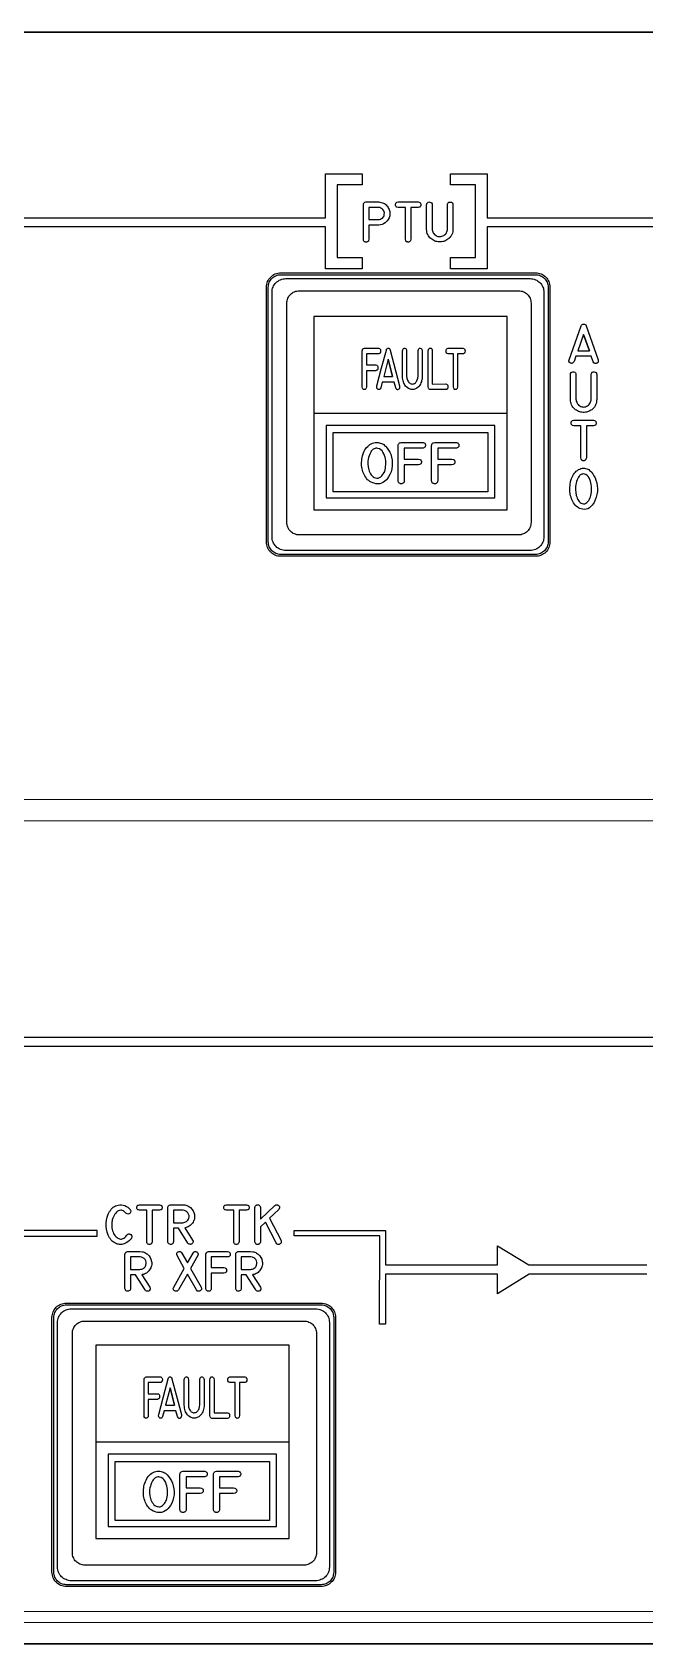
# Model space of a CAD drawing. Extents: x 361 to 684, y 82 to 686.
# Drawn here: x 539 to 589.7, y 438.9 to 572.2 of the extents above; entities that cross this region are included whole.
import ezdxf

# ---------------------------------------------------------------- set-up
doc = ezdxf.new("R2010")
doc.units = 0
for name, color, linetype in [('_BACKPANEL', 5, 'CONTINUOUS'), ('_ENGRAVING', 105, 'CONTINUOUS'), ('_LABELS', 30, 'CONTINUOUS'), ('_TOPLAYER', 1, 'CONTINUOUS')]:
    doc.layers.add(name, color=color, linetype=linetype)

msp = doc.modelspace()

# ---------------------------------------------------------------- linework, layer by layer
at = {"layer": '_BACKPANEL'}
for points in [[(683.84, 572.23), (683.84, 567.46), (683.84, 557.94), (683.84, 548.41), (683.84, 448.4), (683.84, 438.88), (361.5, 438.88), (361.5, 448.4), (361.5, 548.41), (361.5, 557.94), (361.5, 567.46), (361.5, 572.23)], [(559.54, 552.16), (580.64, 552.16), (580.74, 552.16), (580.84, 552.14), (580.94, 552.12), (581.04, 552.08), (581.13, 552.04), (581.21, 551.99), (581.29, 551.93), (581.36, 551.86), (581.43, 551.79), (581.49, 551.71), (581.54, 551.63), (581.58, 551.54), (581.62, 551.44), (581.64, 551.34), (581.66, 551.24), (581.66, 551.14), (581.66, 530.04), (581.66, 529.94), (581.64, 529.83), (581.62, 529.74), (581.58, 529.64), (581.54, 529.55), (581.49, 529.47), (581.43, 529.39), (581.36, 529.31), (581.29, 529.25), (581.21, 529.19), (581.13, 529.14), (581.04, 529.09), (580.94, 529.06), (580.84, 529.03), (580.74, 529.02), (580.64, 529.01), (559.54, 529.01), (559.44, 529.02), (559.33, 529.03), (559.24, 529.06), (559.14, 529.09), (559.05, 529.14), (558.97, 529.19), (558.89, 529.25), (558.81, 529.31), (558.75, 529.39), (558.69, 529.47), (558.64, 529.55), (558.59, 529.64), (558.56, 529.74), (558.54, 529.83), (558.52, 529.94), (558.51, 530.04), (558.51, 551.14), (558.52, 551.24), (558.54, 551.34), (558.56, 551.44), (558.59, 551.54), (558.64, 551.63), (558.69, 551.71), (558.75, 551.79), (558.81, 551.86), (558.89, 551.93), (558.97, 551.99), (559.05, 552.04), (559.14, 552.08), (559.24, 552.12), (559.33, 552.14), (559.44, 552.16)], [(541.79, 466.91), (562.89, 466.91), (562.99, 466.91), (563.1, 466.89), (563.19, 466.87), (563.29, 466.83), (563.38, 466.79), (563.46, 466.74), (563.54, 466.68), (563.62, 466.61), (563.68, 466.54), (563.74, 466.46), (563.79, 466.38), (563.84, 466.29), (563.87, 466.19), (563.89, 466.09), (563.91, 465.99), (563.92, 465.89), (563.92, 444.79), (563.91, 444.69), (563.89, 444.58), (563.87, 444.49), (563.84, 444.39), (563.79, 444.3), (563.74, 444.22), (563.68, 444.14), (563.62, 444.06), (563.54, 444), (563.46, 443.94), (563.38, 443.89), (563.29, 443.84), (563.19, 443.81), (563.1, 443.78), (562.99, 443.77), (562.89, 443.76), (541.79, 443.76), (541.69, 443.77), (541.59, 443.78), (541.49, 443.81), (541.39, 443.84), (541.3, 443.89), (541.22, 443.94), (541.14, 444), (541.07, 444.06), (541, 444.14), (540.94, 444.22), (540.89, 444.3), (540.85, 444.39), (540.81, 444.49), (540.79, 444.58), (540.77, 444.69), (540.77, 444.79), (540.77, 465.89), (540.77, 465.99), (540.79, 466.09), (540.81, 466.19), (540.85, 466.29), (540.89, 466.38), (540.94, 466.46), (541, 466.54), (541.07, 466.61), (541.14, 466.68), (541.22, 466.74), (541.3, 466.79), (541.39, 466.83), (541.49, 466.87), (541.59, 466.89), (541.69, 466.91)]]:
    msp.add_lwpolyline(points, close=True, dxfattribs=at)
at = {"layer": '_ENGRAVING'}
for points in [[(527.25, 556.87), (563.24, 556.87), (563.24, 560.51), (563.39, 560.51), (563.69, 560.51), (566.27, 560.51), (566.27, 559.59), (564.21, 559.59), (564.21, 556.58), (564.21, 556.59), (564.21, 553.58), (566.27, 553.58), (566.27, 552.66), (563.69, 552.66), (563.39, 552.66), (563.24, 552.66), (563.24, 556.12), (527.79, 556.12)], [(595.72, 556.12), (576.62, 556.12), (576.62, 552.66), (576.47, 552.66), (576.17, 552.66), (573.6, 552.66), (573.6, 553.58), (575.65, 553.58), (575.65, 556.59), (575.65, 556.58), (575.65, 559.59), (573.6, 559.59), (573.6, 560.51), (576.17, 560.51), (576.47, 560.51), (576.62, 560.51), (576.62, 556.87), (595.72, 556.87)], [(369.06, 508.73), (676.62, 508.75)], [(676.62, 506.96), (369.06, 506.95)], [(533.59, 489.06), (617.44, 489.06)], [(617.44, 488.31), (533.59, 488.31)], [(589.83, 469.47), (580.1, 469.47), (577.49, 467.84), (577.49, 469.47), (568.2, 469.47), (568.21, 465.32), (567.72, 465.32), (567.73, 472.62), (567.72, 472.62), (560.65, 472.62), (560.65, 473.07), (560.66, 473.07), (568.2, 473.07), (568.2, 473.06), (568.2, 470.22), (577.49, 470.22), (577.49, 471.79), (580.06, 470.22), (589.83, 470.22)], [(367.11, 440.63), (677.57, 440.65), (677.66, 440.66), (677.74, 440.68), (677.82, 440.72), (677.89, 440.78), (677.94, 440.85), (677.98, 440.92), (678.01, 441.01), (678.02, 441.1), (678.01, 441.19), (677.98, 441.27), (677.94, 441.35), (677.89, 441.41), (677.82, 441.47), (677.74, 441.51), (677.66, 441.54), (677.57, 441.55), (367.11, 441.53)]]:
    msp.add_lwpolyline(points, dxfattribs=at)
for points in [[(567.62, 558.18), (567.65, 558.18), (567.75, 558.16), (567.85, 558.14), (567.95, 558.12), (568.03, 558.08), (568.12, 558.04), (568.19, 557.99), (568.26, 557.94), (568.32, 557.87), (568.38, 557.81), (568.43, 557.73), (568.47, 557.65), (568.51, 557.57), (568.54, 557.48), (568.56, 557.39), (568.57, 557.3), (568.58, 557.21), (568.57, 557.12), (568.56, 557.04), (568.54, 556.95), (568.51, 556.86), (568.44, 556.74), (568.36, 556.62), (568.27, 556.53), (568.17, 556.44), (568.05, 556.37), (567.93, 556.32), (567.79, 556.29), (567.65, 556.27), (567.62, 556.27), (566.84, 556.27), (566.84, 555.09), (566.81, 554.99), (566.79, 554.95), (566.76, 554.92), (566.73, 554.89), (566.7, 554.88), (566.65, 554.86), (566.61, 554.86), (566.56, 554.86), (566.52, 554.88), (566.48, 554.89), (566.45, 554.92), (566.42, 554.95), (566.4, 554.99), (566.38, 555.09), (566.38, 557.95), (566.4, 558.04), (566.44, 558.11), (566.51, 558.15), (566.59, 558.18), (566.61, 558.18)], [(567.62, 557.72), (566.84, 557.72), (566.84, 556.73), (567.62, 556.73), (567.71, 556.73), (567.8, 556.76), (567.87, 556.8), (567.95, 556.85), (568.01, 556.92), (568.06, 556.99), (568.09, 557.07), (568.11, 557.16), (568.12, 557.27), (568.1, 557.37), (568.06, 557.46), (567.99, 557.55), (567.92, 557.62), (567.83, 557.68), (567.73, 557.71)], [(569.86, 555.09), (569.86, 557.72), (569.26, 557.72), (569.16, 557.74), (569.12, 557.76), (569.09, 557.78), (569.07, 557.82), (569.05, 557.85), (569.04, 557.9), (569.04, 557.95), (569.04, 558), (569.05, 558.04), (569.07, 558.08), (569.09, 558.11), (569.13, 558.13), (569.16, 558.15), (569.26, 558.18), (570.91, 558.18), (571, 558.15), (571.04, 558.13), (571.07, 558.11), (571.1, 558.08), (571.11, 558.04), (571.13, 558), (571.13, 557.95), (571.13, 557.9), (571.12, 557.85), (571.1, 557.82), (571.07, 557.78), (571.04, 557.76), (571, 557.74), (570.91, 557.72), (570.31, 557.72), (570.31, 555.09), (570.28, 554.99), (570.26, 554.95), (570.23, 554.92), (570.2, 554.89), (570.16, 554.87), (570.12, 554.86), (570.07, 554.86), (570.03, 554.87), (569.99, 554.88), (569.95, 554.89), (569.92, 554.92), (569.89, 554.95), (569.88, 554.99)], [(573.79, 555.95), (573.79, 555.92), (573.79, 555.82), (573.77, 555.7), (573.74, 555.59), (573.7, 555.49), (573.65, 555.39), (573.6, 555.31), (573.53, 555.23), (573.46, 555.16), (573.38, 555.09), (573.21, 554.99), (573.12, 554.95), (573.03, 554.92), (572.94, 554.9), (572.85, 554.88), (572.75, 554.87), (572.66, 554.87), (572.56, 554.88), (572.47, 554.9), (572.38, 554.92), (572.29, 554.95), (572.21, 554.99), (572.12, 555.04), (572.04, 555.09), (571.96, 555.15), (571.88, 555.22), (571.82, 555.3), (571.76, 555.38), (571.71, 555.48), (571.67, 555.58), (571.64, 555.68), (571.62, 555.8), (571.61, 555.92), (571.61, 555.95), (571.61, 557.95), (571.62, 557.99), (571.63, 558.04), (571.68, 558.11), (571.73, 558.15), (571.8, 558.18), (571.89, 558.17), (571.97, 558.14), (572.02, 558.1), (572.06, 558.03), (572.07, 557.95), (572.07, 555.95), (572.08, 555.86), (572.1, 555.78), (572.13, 555.7), (572.16, 555.63), (572.21, 555.56), (572.26, 555.5), (572.32, 555.45), (572.4, 555.4), (572.47, 555.36), (572.55, 555.33), (572.63, 555.31), (572.71, 555.31), (572.79, 555.32), (572.87, 555.34), (572.95, 555.37), (573.03, 555.41), (573.1, 555.46), (573.16, 555.51), (573.22, 555.58), (573.26, 555.64), (573.29, 555.71), (573.31, 555.79), (573.33, 555.87), (573.34, 555.95), (573.34, 557.95), (573.34, 557.99), (573.37, 558.08), (573.39, 558.11), (573.42, 558.14), (573.45, 558.16), (573.49, 558.17), (573.59, 558.17), (573.68, 558.15), (573.71, 558.13), (573.74, 558.11), (573.76, 558.08), (573.78, 558.04), (573.79, 557.95)], [(559.55, 552.32), (580.63, 552.32), (580.75, 552.31), (580.87, 552.29), (580.98, 552.26), (581.09, 552.22), (581.2, 552.17), (581.29, 552.11), (581.39, 552.05), (581.47, 551.97), (581.55, 551.88), (581.61, 551.79), (581.67, 551.69), (581.72, 551.59), (581.76, 551.48), (581.79, 551.37), (581.81, 551.25), (581.82, 551.13), (581.82, 530.05), (581.81, 529.93), (581.79, 529.81), (581.76, 529.7), (581.72, 529.59), (581.67, 529.48), (581.61, 529.38), (581.55, 529.29), (581.47, 529.21), (581.39, 529.13), (581.29, 529.06), (581.2, 529), (581.09, 528.95), (580.98, 528.91), (580.87, 528.88), (580.75, 528.87), (580.63, 528.86), (559.55, 528.86), (559.43, 528.87), (559.31, 528.88), (559.2, 528.91), (559.09, 528.95), (558.98, 529), (558.88, 529.06), (558.79, 529.13), (558.71, 529.21), (558.63, 529.29), (558.56, 529.38), (558.5, 529.48), (558.45, 529.59), (558.41, 529.7), (558.39, 529.81), (558.37, 529.93), (558.36, 530.05), (558.36, 551.13), (558.37, 551.25), (558.39, 551.37), (558.41, 551.48), (558.45, 551.59), (558.5, 551.69), (558.56, 551.79), (558.63, 551.88), (558.71, 551.97), (558.79, 552.05), (558.88, 552.11), (558.98, 552.17), (559.09, 552.22), (559.2, 552.26), (559.31, 552.29), (559.43, 552.31)], [(559.96, 551.84), (580.18, 551.84), (580.29, 551.83), (580.41, 551.82), (580.52, 551.79), (580.62, 551.75), (580.72, 551.7), (580.81, 551.64), (580.9, 551.58), (580.98, 551.51), (581.06, 551.42), (581.12, 551.34), (581.18, 551.24), (581.23, 551.14), (581.27, 551.04), (581.29, 550.93), (581.31, 550.81), (581.32, 550.7), (581.32, 530.48), (581.31, 530.36), (581.29, 530.25), (581.27, 530.14), (581.23, 530.04), (581.18, 529.94), (581.12, 529.84), (581.06, 529.75), (580.98, 529.67), (580.9, 529.6), (580.81, 529.53), (580.72, 529.48), (580.62, 529.43), (580.52, 529.39), (580.41, 529.36), (580.29, 529.34), (580.18, 529.34), (559.96, 529.34), (559.84, 529.34), (559.73, 529.36), (559.62, 529.39), (559.51, 529.43), (559.41, 529.48), (559.32, 529.53), (559.23, 529.6), (559.15, 529.67), (559.08, 529.75), (559.01, 529.84), (558.95, 529.94), (558.91, 530.04), (558.87, 530.14), (558.84, 530.25), (558.82, 530.36), (558.82, 530.48), (558.82, 550.7), (558.82, 550.81), (558.84, 550.93), (558.87, 551.04), (558.91, 551.14), (558.95, 551.24), (559.01, 551.34), (559.08, 551.42), (559.15, 551.51), (559.23, 551.58), (559.32, 551.64), (559.41, 551.7), (559.51, 551.75), (559.62, 551.79), (559.73, 551.82), (559.84, 551.83)], [(583.4, 545.13), (583.9, 546.53), (584.4, 547.93), (584.43, 547.99), (584.48, 548.04), (584.53, 548.07), (584.6, 548.08), (584.67, 548.07), (584.73, 548.04), (584.78, 548), (584.81, 547.93), (585.81, 545.12), (585.82, 545.02), (585.81, 544.97), (585.8, 544.93), (585.78, 544.9), (585.75, 544.87), (585.72, 544.85), (585.68, 544.83), (585.63, 544.82), (585.59, 544.81), (585.55, 544.82), (585.52, 544.83), (585.48, 544.85), (585.45, 544.88), (585.4, 544.96), (585.24, 545.42), (583.96, 545.42), (583.81, 544.97), (583.75, 544.89), (583.72, 544.86), (583.69, 544.84), (583.65, 544.83), (583.61, 544.82), (583.57, 544.83), (583.52, 544.84), (583.48, 544.86), (583.45, 544.89), (583.42, 544.91), (583.4, 544.95), (583.39, 544.98), (583.38, 545.03)], [(585.08, 545.86), (584.6, 547.2), (584.12, 545.86)], [(584.6, 547.2), (585.08, 545.86)], [(585.69, 541.87), (585.69, 541.84), (585.68, 541.74), (585.66, 541.62), (585.63, 541.5), (585.59, 541.4), (585.55, 541.3), (585.49, 541.21), (585.43, 541.13), (585.36, 541.06), (585.28, 540.99), (585.19, 540.94), (585.11, 540.89), (585.02, 540.85), (584.93, 540.82), (584.84, 540.79), (584.75, 540.78), (584.65, 540.77), (584.56, 540.77), (584.46, 540.78), (584.37, 540.79), (584.28, 540.82), (584.19, 540.85), (584.11, 540.89), (584.02, 540.94), (583.94, 540.99), (583.86, 541.05), (583.78, 541.13), (583.72, 541.2), (583.66, 541.29), (583.61, 541.38), (583.58, 541.49), (583.55, 541.59), (583.53, 541.71), (583.51, 541.84), (583.51, 541.87), (583.51, 543.9), (583.52, 543.95), (583.53, 543.99), (583.58, 544.06), (583.63, 544.11), (583.71, 544.13), (583.79, 544.12), (583.87, 544.1), (583.92, 544.05), (583.96, 543.98), (583.97, 543.9), (583.97, 541.87), (583.98, 541.78), (584, 541.69), (584.03, 541.61), (584.06, 541.54), (584.11, 541.47), (584.16, 541.41), (584.22, 541.35), (584.3, 541.3), (584.37, 541.26), (584.45, 541.23), (584.53, 541.22), (584.61, 541.21), (584.69, 541.22), (584.77, 541.24), (584.85, 541.27), (584.93, 541.32), (585, 541.37), (585.06, 541.42), (585.11, 541.49), (585.15, 541.55), (585.18, 541.63), (585.21, 541.7), (585.23, 541.78), (585.24, 541.87), (585.24, 543.9), (585.24, 543.94), (585.27, 544.03), (585.29, 544.06), (585.32, 544.09), (585.35, 544.11), (585.39, 544.12), (585.48, 544.13), (585.57, 544.1), (585.61, 544.08), (585.64, 544.06), (585.66, 544.03), (585.68, 543.99), (585.69, 543.9)], [(584.38, 537), (584.38, 539.66), (583.79, 539.66), (583.69, 539.68), (583.65, 539.7), (583.62, 539.72), (583.6, 539.76), (583.58, 539.79), (583.57, 539.84), (583.57, 539.89), (583.57, 539.94), (583.58, 539.98), (583.6, 540.02), (583.62, 540.05), (583.65, 540.08), (583.69, 540.1), (583.79, 540.12), (585.42, 540.12), (585.51, 540.1), (585.55, 540.08), (585.58, 540.05), (585.61, 540.02), (585.62, 539.98), (585.64, 539.94), (585.64, 539.89), (585.64, 539.84), (585.63, 539.79), (585.61, 539.75), (585.58, 539.72), (585.55, 539.7), (585.51, 539.68), (585.42, 539.66), (584.83, 539.66), (584.83, 537), (584.8, 536.9), (584.78, 536.86), (584.75, 536.83), (584.72, 536.8), (584.68, 536.78), (584.64, 536.77), (584.59, 536.77), (584.55, 536.77), (584.5, 536.79), (584.47, 536.8), (584.44, 536.83), (584.42, 536.86), (584.4, 536.9)], [(585.62, 535.17), (585.69, 534.94), (585.73, 534.7), (585.74, 534.46), (585.74, 534.21), (585.71, 533.97), (585.65, 533.74), (585.57, 533.52), (585.47, 533.31), (585.39, 533.19), (585.3, 533.08), (585.19, 532.97), (585.08, 532.88), (584.95, 532.8), (584.81, 532.76), (584.67, 532.74), (584.52, 532.75), (584.4, 532.78), (584.29, 532.82), (584.18, 532.87), (584.09, 532.93), (584, 533), (583.91, 533.08), (583.84, 533.18), (583.77, 533.28), (583.7, 533.39), (583.65, 533.5), (583.6, 533.62), (583.56, 533.74), (583.53, 533.86), (583.5, 533.99), (583.47, 534.25), (583.46, 534.52), (583.48, 534.78), (583.53, 535.04), (583.61, 535.29), (583.66, 535.42), (583.71, 535.53), (583.77, 535.64), (583.84, 535.73), (583.92, 535.82), (584, 535.9), (584.09, 535.97), (584.18, 536.03), (584.28, 536.08), (584.38, 536.12), (584.48, 536.14), (584.58, 536.15), (584.68, 536.14), (584.77, 536.13), (584.86, 536.1), (584.95, 536.07), (585.03, 536.03), (585.1, 535.97), (585.17, 535.91), (585.24, 535.84), (585.36, 535.68), (585.46, 535.52), (585.55, 535.35)], [(584.6, 535.68), (584.52, 535.67), (584.46, 535.65), (584.39, 535.63), (584.33, 535.59), (584.28, 535.55), (584.23, 535.49), (584.18, 535.42), (584.14, 535.35), (584.07, 535.19), (584.02, 535.04), (583.98, 534.91), (583.95, 534.79), (583.93, 534.6), (583.93, 534.37), (583.95, 534.14), (583.99, 533.9), (584.03, 533.78), (584.07, 533.68), (584.12, 533.57), (584.17, 533.48), (584.24, 533.39), (584.31, 533.32), (584.4, 533.26), (584.49, 533.23), (584.6, 533.2), (584.65, 533.2), (584.7, 533.21), (584.75, 533.23), (584.8, 533.25), (584.88, 533.32), (584.96, 533.4), (585.03, 533.49), (585.09, 533.58), (585.13, 533.67), (585.17, 533.77), (585.21, 533.89), (585.23, 534.02), (585.25, 534.17), (585.26, 534.33), (585.26, 534.48), (585.26, 534.64), (585.24, 534.79), (585.21, 534.94), (585.17, 535.09), (585.12, 535.22), (585.06, 535.35), (584.98, 535.46), (584.89, 535.55), (584.79, 535.62), (584.67, 535.67)], [(547.18, 472.43), (547.16, 472.41), (547.16, 472.4), (547.15, 472.39), (547.03, 472.25), (546.89, 472.14), (546.74, 472.04), (546.57, 471.97), (546.48, 471.94), (546.39, 471.92), (546.3, 471.92), (546.21, 471.92), (546.12, 471.93), (546.03, 471.95), (545.95, 471.98), (545.86, 472.01), (545.76, 472.07), (545.67, 472.13), (545.58, 472.2), (545.51, 472.28), (545.44, 472.37), (545.37, 472.47), (545.31, 472.58), (545.26, 472.69), (545.18, 472.94), (545.13, 473.18), (545.1, 473.43), (545.1, 473.69), (545.13, 473.94), (545.18, 474.18), (545.26, 474.42), (545.37, 474.64), (545.44, 474.74), (545.51, 474.83), (545.59, 474.92), (545.68, 474.99), (545.77, 475.05), (545.87, 475.1), (545.98, 475.15), (546.1, 475.18), (546.23, 475.2), (546.37, 475.2), (546.5, 475.17), (546.64, 475.13), (546.77, 475.06), (546.88, 474.99), (546.99, 474.9), (547.08, 474.81), (547.09, 474.79), (547.12, 474.75), (547.13, 474.69), (547.13, 474.64), (547.12, 474.58), (547.09, 474.53), (547.06, 474.49), (547.01, 474.46), (546.96, 474.44), (546.9, 474.43), (546.84, 474.44), (546.78, 474.47), (546.73, 474.51), (546.62, 474.62), (546.52, 474.7), (546.41, 474.74), (546.36, 474.75), (546.31, 474.75), (546.21, 474.74), (546.12, 474.71), (546.03, 474.66), (545.95, 474.59), (545.88, 474.51), (545.81, 474.42), (545.75, 474.31), (545.69, 474.2), (545.64, 474.08), (545.6, 473.96), (545.58, 473.85), (545.56, 473.75), (545.55, 473.63), (545.55, 473.51), (545.55, 473.39), (545.57, 473.28), (545.59, 473.16), (545.62, 473.05), (545.66, 472.94), (545.71, 472.83), (545.82, 472.67), (545.87, 472.6), (545.93, 472.54), (545.99, 472.48), (546.06, 472.44), (546.13, 472.4), (546.2, 472.38), (546.27, 472.36), (546.35, 472.36), (546.42, 472.37), (546.49, 472.4), (546.56, 472.44), (546.64, 472.5), (546.71, 472.57), (546.78, 472.65), (546.81, 472.7), (546.89, 472.76), (546.92, 472.78), (546.96, 472.79), (547.01, 472.79), (547.05, 472.78), (547.09, 472.76), (547.13, 472.73), (547.2, 472.66), (547.22, 472.63), (547.23, 472.59), (547.23, 472.55), (547.22, 472.51), (547.2, 472.47)], [(548.45, 472.14), (548.45, 474.75), (547.86, 474.75), (547.76, 474.77), (547.72, 474.79), (547.69, 474.81), (547.66, 474.84), (547.64, 474.88), (547.63, 474.92), (547.63, 474.97), (547.63, 475.02), (547.65, 475.06), (547.66, 475.1), (547.69, 475.13), (547.72, 475.16), (547.76, 475.18), (547.86, 475.2), (549.5, 475.2), (549.6, 475.18), (549.63, 475.16), (549.67, 475.13), (549.69, 475.1), (549.71, 475.07), (549.72, 475.02), (549.72, 474.97), (549.72, 474.92), (549.71, 474.88), (549.69, 474.84), (549.67, 474.81), (549.64, 474.79), (549.6, 474.77), (549.5, 474.75), (548.91, 474.75), (548.91, 472.14), (548.88, 472.04), (548.86, 472.01), (548.83, 471.97), (548.8, 471.95), (548.76, 471.93), (548.72, 471.92), (548.67, 471.92), (548.62, 471.92), (548.58, 471.93), (548.54, 471.95), (548.51, 471.98), (548.49, 472.01), (548.47, 472.05)], [(552.25, 472.27), (552.28, 472.18), (552.29, 472.14), (552.28, 472.1), (552.27, 472.06), (552.25, 472.03), (552.19, 471.96), (552.15, 471.94), (552.11, 471.93), (552.06, 471.92), (552.01, 471.93), (551.96, 471.94), (551.92, 471.96), (551.89, 471.99), (551.86, 472.03), (551.07, 473.27), (550.66, 473.27), (550.66, 472.15), (550.65, 472.08), (550.63, 472.03), (550.59, 471.98), (550.53, 471.94), (550.47, 471.92), (550.41, 471.92), (550.35, 471.93), (550.29, 471.97), (550.26, 472), (550.23, 472.05), (550.21, 472.09), (550.2, 472.15), (550.2, 474.98), (550.21, 475.02), (550.22, 475.06), (550.24, 475.1), (550.27, 475.13), (550.31, 475.16), (550.34, 475.18), (550.39, 475.2), (550.43, 475.2), (551.44, 475.2), (551.61, 475.19), (551.69, 475.17), (551.77, 475.14), (551.85, 475.11), (551.93, 475.07), (552, 475.02), (552.06, 474.97), (552.19, 474.85), (552.28, 474.71), (552.35, 474.56), (552.4, 474.39), (552.41, 474.3), (552.41, 474.21), (552.41, 474.12), (552.39, 474.03), (552.37, 473.94), (552.33, 473.86), (552.29, 473.77), (552.24, 473.69), (552.18, 473.61), (552.11, 473.54), (552.04, 473.48), (551.97, 473.43), (551.89, 473.38), (551.81, 473.34), (551.72, 473.31), (551.63, 473.29), (551.6, 473.29)], [(551.44, 473.72), (551.52, 473.73), (551.59, 473.75), (551.67, 473.78), (551.74, 473.82), (551.8, 473.88), (551.86, 473.94), (551.9, 474.01), (551.93, 474.08), (551.95, 474.2), (551.95, 474.32), (551.92, 474.43), (551.86, 474.53), (551.78, 474.62), (551.69, 474.68), (551.58, 474.73), (551.46, 474.75), (550.66, 474.75), (550.66, 473.72)], [(555.65, 472.14), (555.65, 474.75), (555.06, 474.75), (554.96, 474.77), (554.92, 474.79), (554.89, 474.81), (554.86, 474.84), (554.84, 474.88), (554.83, 474.92), (554.83, 474.97), (554.83, 475.02), (554.84, 475.06), (554.86, 475.1), (554.89, 475.13), (554.92, 475.16), (554.96, 475.18), (555.06, 475.2), (556.7, 475.2), (556.79, 475.18), (556.83, 475.16), (556.86, 475.13), (556.89, 475.1), (556.91, 475.07), (556.92, 475.02), (556.92, 474.97), (556.92, 474.92), (556.91, 474.88), (556.89, 474.84), (556.87, 474.81), (556.83, 474.79), (556.8, 474.77), (556.7, 474.75), (556.1, 474.75), (556.1, 472.14), (556.08, 472.04), (556.05, 472.01), (556.03, 471.97), (555.99, 471.95), (555.96, 471.93), (555.91, 471.92), (555.87, 471.92), (555.82, 471.92), (555.78, 471.93), (555.74, 471.95), (555.71, 471.98), (555.69, 472.01), (555.67, 472.05)], [(559.05, 475.14), (559.14, 475.19), (559.18, 475.2), (559.22, 475.2), (559.26, 475.2), (559.3, 475.18), (559.34, 475.16), (559.37, 475.12), (559.4, 475.09), (559.43, 475.05), (559.44, 475.01), (559.44, 474.97), (559.44, 474.93), (559.42, 474.89), (559.37, 474.81), (558.62, 474.1), (559.57, 472.24), (559.58, 472.14), (559.58, 472.1), (559.57, 472.05), (559.55, 472.02), (559.53, 471.99), (559.49, 471.96), (559.45, 471.93), (559.41, 471.92), (559.37, 471.91), (559.33, 471.91), (559.29, 471.92), (559.25, 471.94), (559.22, 471.96), (559.16, 472.04), (558.27, 473.77), (557.86, 473.38), (557.86, 472.14), (557.83, 472.04), (557.81, 472), (557.78, 471.97), (557.75, 471.95), (557.71, 471.93), (557.67, 471.92), (557.62, 471.92), (557.57, 471.92), (557.53, 471.93), (557.5, 471.95), (557.47, 471.97), (557.44, 472.01), (557.42, 472.04), (557.4, 472.14), (557.4, 474.97), (557.42, 475.07), (557.44, 475.11), (557.47, 475.14), (557.5, 475.17), (557.53, 475.18), (557.57, 475.19), (557.62, 475.2), (557.67, 475.2), (557.71, 475.19), (557.75, 475.17), (557.78, 475.14), (557.81, 475.11), (557.83, 475.07), (557.86, 474.97), (557.86, 474.01)], [(499.58, 472.61), (544.34, 472.61), (544.34, 473.06), (499.58, 473.06)], [(548.7, 468.39), (548.74, 468.31), (548.74, 468.26), (548.74, 468.23), (548.73, 468.19), (548.71, 468.15), (548.64, 468.09), (548.6, 468.06), (548.56, 468.05), (548.51, 468.05), (548.46, 468.05), (548.42, 468.06), (548.38, 468.08), (548.34, 468.11), (548.31, 468.15), (547.52, 469.4), (547.11, 469.4), (547.11, 468.27), (547.1, 468.21), (547.08, 468.15), (547.04, 468.1), (546.98, 468.07), (546.92, 468.05), (546.86, 468.04), (546.8, 468.06), (546.74, 468.09), (546.7, 468.13), (546.68, 468.17), (546.66, 468.22), (546.65, 468.27), (546.65, 471.11), (546.66, 471.15), (546.67, 471.19), (546.69, 471.23), (546.72, 471.26), (546.75, 471.29), (546.79, 471.31), (546.84, 471.33), (546.88, 471.33), (547.89, 471.33), (548.06, 471.32), (548.15, 471.3), (548.23, 471.27), (548.3, 471.24), (548.38, 471.2), (548.45, 471.15), (548.52, 471.1), (548.64, 470.98), (548.73, 470.84), (548.8, 470.69), (548.85, 470.52), (548.86, 470.43), (548.86, 470.34), (548.86, 470.25), (548.84, 470.16), (548.82, 470.07), (548.78, 469.98), (548.74, 469.9), (548.69, 469.82), (548.63, 469.74), (548.56, 469.67), (548.5, 469.61), (548.42, 469.55), (548.34, 469.51), (548.26, 469.47), (548.17, 469.44), (548.08, 469.42), (548.05, 469.41)], [(547.89, 469.85), (547.97, 469.86), (548.05, 469.88), (548.12, 469.91), (548.19, 469.95), (548.26, 470), (548.31, 470.06), (548.35, 470.13), (548.38, 470.21), (548.41, 470.33), (548.4, 470.45), (548.37, 470.55), (548.31, 470.66), (548.23, 470.75), (548.14, 470.81), (548.03, 470.86), (547.91, 470.88), (547.11, 470.88), (547.11, 469.85)], [(550.68, 468.38), (551.56, 469.93), (550.96, 470.99), (550.93, 471.09), (550.93, 471.14), (550.94, 471.18), (550.95, 471.21), (550.98, 471.25), (551.01, 471.28), (551.05, 471.3), (551.09, 471.32), (551.13, 471.33), (551.17, 471.33), (551.21, 471.33), (551.25, 471.31), (551.29, 471.29), (551.36, 471.21), (551.82, 470.4), (552.28, 471.21), (552.35, 471.29), (552.38, 471.31), (552.42, 471.33), (552.46, 471.34), (552.5, 471.33), (552.54, 471.32), (552.59, 471.3), (552.62, 471.28), (552.66, 471.25), (552.68, 471.21), (552.69, 471.18), (552.7, 471.14), (552.7, 471.09), (552.68, 470.99), (552.08, 469.93), (552.95, 468.38), (552.98, 468.28), (552.98, 468.24), (552.98, 468.2), (552.96, 468.16), (552.94, 468.13), (552.9, 468.1), (552.86, 468.07), (552.82, 468.05), (552.78, 468.04), (552.74, 468.04), (552.7, 468.05), (552.66, 468.06), (552.63, 468.09), (552.56, 468.16), (551.82, 469.47), (551.08, 468.16), (551.01, 468.09), (550.97, 468.06), (550.93, 468.05), (550.89, 468.04), (550.85, 468.04), (550.81, 468.06), (550.77, 468.07), (550.73, 468.1), (550.7, 468.13), (550.67, 468.16), (550.66, 468.2), (550.65, 468.24), (550.65, 468.28)], [(553.34, 468.27), (553.34, 471.1), (553.36, 471.2), (553.38, 471.23), (553.41, 471.26), (553.44, 471.29), (553.48, 471.31), (553.57, 471.33), (555.14, 471.33), (555.24, 471.31), (555.27, 471.29), (555.31, 471.26), (555.33, 471.23), (555.35, 471.2), (555.36, 471.15), (555.36, 471.1), (555.36, 471.05), (555.35, 471.01), (555.33, 470.97), (555.31, 470.94), (555.27, 470.92), (555.23, 470.9), (555.13, 470.88), (553.79, 470.88), (553.79, 470), (554.84, 470), (554.94, 469.98), (554.98, 469.96), (555.01, 469.94), (555.03, 469.91), (555.05, 469.87), (555.06, 469.83), (555.07, 469.78), (555.06, 469.74), (555.05, 469.7), (555.04, 469.66), (555.01, 469.63), (554.98, 469.6), (554.94, 469.58), (554.84, 469.55), (553.79, 469.55), (553.79, 468.27), (553.77, 468.18), (553.76, 468.14), (553.73, 468.11), (553.7, 468.08), (553.66, 468.06), (553.62, 468.05), (553.57, 468.05), (553.53, 468.05), (553.48, 468.06), (553.45, 468.08), (553.41, 468.1), (553.39, 468.13), (553.37, 468.17)], [(557.86, 468.39), (557.9, 468.31), (557.9, 468.26), (557.9, 468.23), (557.89, 468.19), (557.87, 468.15), (557.8, 468.09), (557.76, 468.06), (557.72, 468.05), (557.67, 468.05), (557.62, 468.05), (557.58, 468.06), (557.54, 468.08), (557.5, 468.11), (557.48, 468.15), (556.68, 469.4), (556.27, 469.4), (556.27, 468.27), (556.26, 468.21), (556.24, 468.15), (556.2, 468.1), (556.14, 468.07), (556.08, 468.05), (556.02, 468.04), (555.96, 468.06), (555.91, 468.09), (555.87, 468.13), (555.84, 468.17), (555.82, 468.22), (555.82, 468.27), (555.82, 471.11), (555.82, 471.15), (555.83, 471.19), (555.85, 471.23), (555.88, 471.26), (555.92, 471.29), (555.95, 471.31), (556, 471.33), (556.04, 471.33), (557.05, 471.33), (557.22, 471.32), (557.31, 471.3), (557.39, 471.27), (557.47, 471.24), (557.54, 471.2), (557.61, 471.15), (557.68, 471.1), (557.8, 470.98), (557.9, 470.84), (557.97, 470.69), (558.01, 470.52), (558.02, 470.43), (558.03, 470.34), (558.02, 470.25), (558, 470.16), (557.98, 470.07), (557.95, 469.98), (557.9, 469.9), (557.85, 469.82), (557.79, 469.74), (557.73, 469.67), (557.66, 469.61), (557.58, 469.55), (557.5, 469.51), (557.42, 469.47), (557.33, 469.44), (557.24, 469.42), (557.21, 469.41)], [(557.05, 469.85), (557.13, 469.86), (557.21, 469.88), (557.28, 469.91), (557.35, 469.95), (557.42, 470), (557.47, 470.06), (557.51, 470.13), (557.54, 470.21), (557.57, 470.33), (557.56, 470.45), (557.53, 470.55), (557.47, 470.66), (557.39, 470.75), (557.3, 470.81), (557.19, 470.86), (557.07, 470.88), (556.27, 470.88), (556.27, 469.85)], [(541.8, 467.07), (562.88, 467.07), (563, 467.06), (563.12, 467.04), (563.23, 467.01), (563.34, 466.97), (563.45, 466.92), (563.54, 466.86), (563.64, 466.8), (563.72, 466.72), (563.8, 466.63), (563.87, 466.54), (563.93, 466.44), (563.98, 466.34), (564.02, 466.23), (564.04, 466.12), (564.06, 466), (564.07, 465.88), (564.07, 444.8), (564.06, 444.68), (564.04, 444.56), (564.02, 444.45), (563.98, 444.34), (563.93, 444.23), (563.87, 444.13), (563.8, 444.04), (563.72, 443.96), (563.64, 443.88), (563.54, 443.81), (563.45, 443.75), (563.34, 443.7), (563.23, 443.66), (563.12, 443.63), (563, 443.62), (562.88, 443.61), (541.8, 443.61), (541.68, 443.62), (541.56, 443.63), (541.45, 443.66), (541.34, 443.7), (541.23, 443.75), (541.14, 443.81), (541.04, 443.88), (540.96, 443.96), (540.88, 444.04), (540.81, 444.13), (540.76, 444.23), (540.71, 444.34), (540.67, 444.45), (540.64, 444.56), (540.62, 444.68), (540.61, 444.8), (540.61, 465.88), (540.62, 466), (540.64, 466.12), (540.67, 466.23), (540.71, 466.34), (540.76, 466.44), (540.81, 466.54), (540.88, 466.63), (540.96, 466.72), (541.04, 466.8), (541.14, 466.86), (541.23, 466.92), (541.34, 466.97), (541.45, 467.01), (541.56, 467.04), (541.68, 467.06)], [(542.21, 466.59), (562.43, 466.59), (562.54, 466.58), (562.66, 466.57), (562.77, 466.54), (562.87, 466.5), (562.97, 466.45), (563.07, 466.39), (563.15, 466.33), (563.24, 466.26), (563.31, 466.17), (563.37, 466.09), (563.43, 465.99), (563.48, 465.89), (563.52, 465.79), (563.55, 465.68), (563.56, 465.56), (563.57, 465.45), (563.57, 445.23), (563.56, 445.11), (563.55, 445), (563.52, 444.89), (563.48, 444.79), (563.43, 444.69), (563.37, 444.59), (563.31, 444.5), (563.24, 444.42), (563.15, 444.35), (563.07, 444.28), (562.97, 444.23), (562.87, 444.18), (562.77, 444.14), (562.66, 444.11), (562.54, 444.09), (562.43, 444.09), (542.21, 444.09), (542.09, 444.09), (541.98, 444.11), (541.87, 444.14), (541.77, 444.18), (541.67, 444.23), (541.57, 444.28), (541.48, 444.35), (541.4, 444.42), (541.33, 444.5), (541.26, 444.59), (541.21, 444.69), (541.16, 444.79), (541.12, 444.89), (541.09, 445), (541.07, 445.11), (541.07, 445.23), (541.07, 465.45), (541.07, 465.56), (541.09, 465.68), (541.12, 465.79), (541.16, 465.89), (541.21, 465.99), (541.26, 466.09), (541.33, 466.17), (541.4, 466.26), (541.48, 466.33), (541.57, 466.39), (541.67, 466.45), (541.77, 466.5), (541.87, 466.54), (541.98, 466.57), (542.09, 466.58)]]:
    msp.add_lwpolyline(points, close=True, dxfattribs=at)
at = {"layer": '_LABELS'}
for points in [[(578.29, 532.71), (578.29, 548.71), (562.29, 548.71), (562.29, 532.71)], [(566.29, 542.89), (566.29, 545.85), (566.31, 545.94), (566.34, 546.02), (566.39, 546.06), (566.46, 546.08), (567.63, 546.08), (567.67, 546.08), (567.71, 546.06), (567.74, 546.04), (567.76, 546.02), (567.79, 545.94), (567.8, 545.85), (567.79, 545.75), (567.76, 545.68), (567.73, 545.65), (567.7, 545.63), (567.67, 545.62), (567.63, 545.61), (566.63, 545.61), (566.63, 544.69), (567.41, 544.69), (567.48, 544.67), (567.51, 544.66), (567.54, 544.63), (567.57, 544.56), (567.58, 544.47), (567.57, 544.37), (567.54, 544.3), (567.51, 544.27), (567.48, 544.25), (567.41, 544.22), (566.63, 544.22), (566.63, 542.89), (566.61, 542.78), (566.58, 542.71), (566.56, 542.69), (566.53, 542.67), (566.5, 542.66), (566.46, 542.65), (566.43, 542.65), (566.39, 542.66), (566.37, 542.68), (566.34, 542.71), (566.31, 542.78)], [(567.5, 542.97), (567.89, 544.45), (568.28, 545.93), (568.3, 546), (568.34, 546.04), (568.38, 546.07), (568.44, 546.08), (568.49, 546.08), (568.54, 546.05), (568.57, 546), (568.6, 545.93), (569.37, 542.96), (569.38, 542.86), (569.37, 542.77), (569.33, 542.7), (569.3, 542.68), (569.27, 542.66), (569.24, 542.64), (569.2, 542.64), (569.17, 542.65), (569.15, 542.66), (569.1, 542.71), (569.05, 542.8), (568.93, 543.28), (567.94, 543.28), (567.82, 542.81), (567.78, 542.72), (567.75, 542.69), (567.72, 542.67), (567.7, 542.66), (567.67, 542.65), (567.63, 542.66), (567.6, 542.67), (567.54, 542.72), (567.5, 542.78), (567.49, 542.87)], [(571.25, 543.78), (571.25, 543.75), (571.24, 543.65), (571.23, 543.52), (571.2, 543.41), (571.18, 543.3), (571.14, 543.2), (571.1, 543.11), (571.05, 543.03), (571, 542.95), (570.94, 542.89), (570.81, 542.78), (570.74, 542.74), (570.68, 542.71), (570.61, 542.68), (570.54, 542.67), (570.47, 542.66), (570.4, 542.66), (570.33, 542.67), (570.26, 542.68), (570.19, 542.71), (570.12, 542.74), (569.99, 542.83), (569.87, 542.95), (569.82, 543.02), (569.77, 543.1), (569.72, 543.19), (569.69, 543.29), (569.66, 543.39), (569.64, 543.5), (569.62, 543.62), (569.61, 543.75), (569.61, 543.78), (569.61, 545.85), (569.63, 545.94), (569.66, 546.01), (569.7, 546.06), (569.76, 546.08), (569.82, 546.08), (569.88, 546.05), (569.92, 546), (569.95, 545.94), (569.96, 545.85), (569.96, 543.78), (569.98, 543.6), (570, 543.52), (570.03, 543.44), (570.06, 543.37), (570.1, 543.31), (570.15, 543.25), (570.2, 543.2), (570.26, 543.16), (570.32, 543.13), (570.37, 543.12), (570.43, 543.11), (570.49, 543.12), (570.55, 543.14), (570.62, 543.17), (570.68, 543.22), (570.73, 543.27), (570.78, 543.33), (570.81, 543.39), (570.84, 543.46), (570.89, 543.61), (570.91, 543.78), (570.91, 545.85), (570.91, 545.89), (570.93, 545.98), (570.97, 546.04), (570.99, 546.06), (571.02, 546.08), (571.09, 546.08), (571.16, 546.06), (571.19, 546.04), (571.21, 546.01), (571.24, 545.94), (571.25, 545.85)], [(571.91, 542.65), (571.84, 542.67), (571.79, 542.71), (571.76, 542.78), (571.74, 542.88), (571.74, 545.85), (571.76, 545.95), (571.79, 546.03), (571.82, 546.05), (571.85, 546.07), (571.88, 546.08), (571.91, 546.08), (571.95, 546.08), (571.98, 546.07), (572.01, 546.05), (572.03, 546.02), (572.06, 545.95), (572.08, 545.85), (572.08, 543.11), (573.2, 543.12), (573.27, 543.09), (573.3, 543.07), (573.33, 543.04), (573.36, 542.97), (573.37, 542.87), (573.36, 542.78), (573.32, 542.71), (573.3, 542.69), (573.27, 542.67), (573.2, 542.65)], [(573.83, 542.88), (573.83, 545.61), (573.39, 545.61), (573.31, 545.63), (573.28, 545.65), (573.26, 545.68), (573.23, 545.75), (573.22, 545.85), (573.23, 545.94), (573.26, 546.01), (573.29, 546.04), (573.31, 546.06), (573.39, 546.08), (574.62, 546.08), (574.69, 546.06), (574.72, 546.04), (574.74, 546.02), (574.78, 545.94), (574.79, 545.85), (574.78, 545.75), (574.74, 545.68), (574.72, 545.65), (574.69, 545.63), (574.66, 545.62), (574.62, 545.61), (574.18, 545.61), (574.18, 542.88), (574.15, 542.78), (574.12, 542.7), (574.09, 542.68), (574.06, 542.66), (574.03, 542.65), (574, 542.65), (573.96, 542.65), (573.93, 542.66), (573.9, 542.68), (573.88, 542.71), (573.85, 542.78)], [(568.8, 543.75), (568.44, 545.16), (568.07, 543.75)], [(568.44, 545.16), (568.8, 543.75)], [(563.31, 539.69), (563.31, 539.55), (563.31, 533.69), (577.26, 533.69), (577.26, 539.69)], [(563.88, 539.1), (576.67, 539.1), (576.67, 534.19), (563.88, 534.19)], [(568.64, 537.3), (568.71, 537.06), (568.75, 536.82), (568.77, 536.58), (568.76, 536.34), (568.73, 536.09), (568.67, 535.86), (568.58, 535.64), (568.47, 535.43), (568.38, 535.31), (568.28, 535.19), (568.16, 535.09), (568.03, 535), (567.88, 534.92), (567.73, 534.87), (567.57, 534.86), (567.41, 534.87), (567.28, 534.9), (567.15, 534.94), (567.03, 534.99), (566.92, 535.05), (566.82, 535.12), (566.73, 535.2), (566.65, 535.29), (566.57, 535.4), (566.5, 535.51), (566.44, 535.62), (566.38, 535.74), (566.34, 535.86), (566.3, 535.98), (566.27, 536.11), (566.25, 536.24), (566.23, 536.37), (566.23, 536.51), (566.23, 536.64), (566.24, 536.77), (566.25, 536.9), (566.28, 537.04), (566.31, 537.17), (566.39, 537.42), (566.45, 537.55), (566.51, 537.66), (566.58, 537.77), (566.65, 537.86), (566.74, 537.95), (566.83, 538.03), (566.92, 538.1), (567.03, 538.16), (567.14, 538.21), (567.25, 538.25), (567.36, 538.27), (567.48, 538.28), (567.59, 538.27), (567.69, 538.26), (567.79, 538.23), (567.88, 538.2), (567.97, 538.16), (568.06, 538.1), (568.13, 538.04), (568.21, 537.97), (568.34, 537.81), (568.46, 537.65), (568.56, 537.47)], [(567.49, 537.8), (567.41, 537.8), (567.34, 537.78), (567.27, 537.76), (567.2, 537.72), (567.14, 537.68), (567.08, 537.62), (567.03, 537.55), (566.99, 537.47), (566.91, 537.31), (566.85, 537.17), (566.8, 537.03), (566.77, 536.91), (566.75, 536.72), (566.75, 536.5), (566.77, 536.26), (566.82, 536.02), (566.86, 535.91), (566.91, 535.8), (566.96, 535.69), (567.02, 535.59), (567.1, 535.51), (567.18, 535.44), (567.27, 535.38), (567.38, 535.34), (567.5, 535.32), (567.56, 535.32), (567.61, 535.33), (567.67, 535.35), (567.72, 535.37), (567.81, 535.44), (567.9, 535.52), (567.97, 535.61), (568.04, 535.7), (568.09, 535.79), (568.14, 535.89), (568.17, 536.01), (568.2, 536.14), (568.22, 536.29), (568.24, 536.45), (568.24, 536.6), (568.23, 536.76), (568.21, 536.92), (568.17, 537.07), (568.13, 537.21), (568.07, 537.35), (568, 537.48), (567.92, 537.59), (567.82, 537.68), (567.71, 537.75), (567.58, 537.79)], [(569.25, 535.1), (569.25, 538.04), (569.26, 538.09), (569.28, 538.14), (569.3, 538.18), (569.33, 538.21), (569.37, 538.24), (569.41, 538.26), (569.51, 538.28), (571.26, 538.28), (571.32, 538.27), (571.37, 538.26), (571.42, 538.24), (571.45, 538.21), (571.48, 538.18), (571.5, 538.14), (571.51, 538.09), (571.51, 538.04), (571.51, 537.99), (571.5, 537.95), (571.48, 537.91), (571.45, 537.88), (571.41, 537.85), (571.37, 537.83), (571.32, 537.82), (571.26, 537.81), (569.76, 537.81), (569.76, 536.9), (570.93, 536.9), (571.04, 536.88), (571.08, 536.86), (571.12, 536.83), (571.14, 536.8), (571.17, 536.76), (571.18, 536.72), (571.18, 536.67), (571.18, 536.62), (571.17, 536.58), (571.15, 536.54), (571.12, 536.51), (571.08, 536.48), (571.04, 536.46), (570.93, 536.43), (569.76, 536.43), (569.76, 535.1), (569.75, 535.04), (569.74, 535), (569.72, 534.96), (569.69, 534.92), (569.65, 534.9), (569.61, 534.88), (569.57, 534.87), (569.51, 534.86), (569.46, 534.87), (569.41, 534.88), (569.37, 534.9), (569.33, 534.92), (569.3, 534.95), (569.28, 535), (569.26, 535.04)], [(572.02, 535.1), (572.02, 538.04), (572.03, 538.09), (572.05, 538.14), (572.07, 538.18), (572.1, 538.21), (572.14, 538.24), (572.18, 538.26), (572.28, 538.28), (574.03, 538.28), (574.09, 538.27), (574.14, 538.26), (574.19, 538.24), (574.22, 538.21), (574.25, 538.18), (574.27, 538.14), (574.28, 538.09), (574.29, 538.04), (574.28, 537.99), (574.27, 537.95), (574.25, 537.91), (574.22, 537.88), (574.19, 537.85), (574.14, 537.83), (574.09, 537.82), (574.03, 537.81), (572.53, 537.81), (572.53, 536.9), (573.7, 536.9), (573.81, 536.88), (573.85, 536.86), (573.89, 536.83), (573.92, 536.8), (573.94, 536.76), (573.95, 536.72), (573.95, 536.67), (573.95, 536.62), (573.94, 536.58), (573.92, 536.54), (573.89, 536.51), (573.86, 536.48), (573.81, 536.46), (573.7, 536.43), (572.53, 536.43), (572.53, 535.1), (572.52, 535.04), (572.51, 535), (572.49, 534.96), (572.46, 534.92), (572.43, 534.9), (572.39, 534.88), (572.34, 534.87), (572.29, 534.86), (572.23, 534.87), (572.18, 534.88), (572.14, 534.9), (572.11, 534.92), (572.08, 534.95), (572.05, 535), (572.03, 535.04)], [(560.23, 447.59), (560.23, 463.59), (544.23, 463.59), (544.23, 447.59)], [(548.23, 457.76), (548.23, 460.72), (548.25, 460.82), (548.28, 460.89), (548.34, 460.94), (548.4, 460.96), (549.58, 460.96), (549.62, 460.95), (549.65, 460.94), (549.68, 460.92), (549.7, 460.89), (549.73, 460.82), (549.75, 460.72), (549.73, 460.63), (549.7, 460.56), (549.68, 460.53), (549.65, 460.51), (549.61, 460.5), (549.57, 460.49), (548.57, 460.49), (548.57, 459.57), (549.35, 459.57), (549.43, 459.55), (549.46, 459.53), (549.48, 459.51), (549.51, 459.44), (549.52, 459.34), (549.51, 459.25), (549.48, 459.18), (549.46, 459.15), (549.43, 459.13), (549.35, 459.1), (548.57, 459.1), (548.57, 457.76), (548.56, 457.66), (548.52, 457.59), (548.5, 457.56), (548.47, 457.54), (548.44, 457.53), (548.41, 457.53), (548.37, 457.53), (548.34, 457.54), (548.31, 457.56), (548.29, 457.58), (548.25, 457.66)], [(549.44, 457.85), (549.83, 459.33), (550.22, 460.81), (550.25, 460.87), (550.28, 460.92), (550.33, 460.95), (550.38, 460.96), (550.44, 460.95), (550.48, 460.92), (550.52, 460.87), (550.54, 460.81), (551.32, 457.84), (551.33, 457.73), (551.31, 457.65), (551.27, 457.58), (551.25, 457.55), (551.21, 457.53), (551.18, 457.52), (551.15, 457.52), (551.12, 457.52), (551.09, 457.54), (551.04, 457.59), (551, 457.68), (550.87, 458.16), (549.88, 458.16), (549.76, 457.69), (549.72, 457.6), (549.7, 457.57), (549.67, 457.55), (549.64, 457.53), (549.61, 457.53), (549.58, 457.53), (549.54, 457.55), (549.48, 457.59), (549.45, 457.66), (549.43, 457.74)], [(553.19, 458.66), (553.19, 458.62), (553.19, 458.52), (553.17, 458.4), (553.15, 458.28), (553.12, 458.18), (553.09, 458.08), (553.04, 457.99), (553, 457.9), (552.94, 457.83), (552.88, 457.77), (552.75, 457.66), (552.69, 457.62), (552.62, 457.59), (552.55, 457.56), (552.48, 457.55), (552.41, 457.54), (552.34, 457.54), (552.27, 457.54), (552.2, 457.56), (552.13, 457.59), (552.07, 457.62), (551.94, 457.71), (551.82, 457.83), (551.76, 457.9), (551.71, 457.98), (551.67, 458.07), (551.63, 458.16), (551.6, 458.27), (551.58, 458.38), (551.57, 458.5), (551.56, 458.62), (551.56, 458.66), (551.56, 460.73), (551.57, 460.82), (551.6, 460.89), (551.65, 460.94), (551.7, 460.96), (551.76, 460.96), (551.82, 460.93), (551.87, 460.88), (551.89, 460.81), (551.9, 460.73), (551.9, 458.66), (551.92, 458.48), (551.94, 458.39), (551.97, 458.32), (552, 458.25), (552.04, 458.19), (552.09, 458.13), (552.14, 458.08), (552.2, 458.04), (552.26, 458.01), (552.32, 457.99), (552.38, 457.99), (552.44, 458), (552.5, 458.02), (552.56, 458.05), (552.62, 458.1), (552.68, 458.15), (552.72, 458.2), (552.76, 458.27), (552.79, 458.33), (552.83, 458.49), (552.85, 458.66), (552.85, 460.73), (552.85, 460.77), (552.88, 460.86), (552.91, 460.92), (552.94, 460.94), (552.97, 460.95), (553.04, 460.96), (553.1, 460.94), (553.13, 460.92), (553.15, 460.89), (553.18, 460.82), (553.19, 460.73)], [(553.85, 457.52), (553.79, 457.54), (553.74, 457.59), (553.7, 457.66), (553.68, 457.76), (553.68, 460.72), (553.7, 460.83), (553.74, 460.9), (553.76, 460.93), (553.79, 460.95), (553.82, 460.96), (553.86, 460.96), (553.89, 460.96), (553.92, 460.94), (553.95, 460.92), (553.97, 460.9), (554.01, 460.82), (554.02, 460.72), (554.02, 457.99), (555.14, 457.99), (555.22, 457.97), (555.25, 457.95), (555.27, 457.92), (555.3, 457.85), (555.31, 457.75), (555.3, 457.66), (555.27, 457.59), (555.24, 457.56), (555.21, 457.54), (555.14, 457.52)], [(555.78, 457.76), (555.78, 460.49), (555.33, 460.49), (555.26, 460.51), (555.23, 460.53), (555.21, 460.56), (555.17, 460.63), (555.16, 460.72), (555.17, 460.82), (555.21, 460.89), (555.23, 460.92), (555.26, 460.94), (555.33, 460.96), (556.56, 460.96), (556.64, 460.94), (556.67, 460.92), (556.69, 460.89), (556.72, 460.82), (556.73, 460.72), (556.72, 460.63), (556.69, 460.56), (556.67, 460.53), (556.64, 460.51), (556.6, 460.5), (556.56, 460.49), (556.12, 460.49), (556.12, 457.76), (556.1, 457.66), (556.06, 457.58), (556.04, 457.56), (556.01, 457.54), (555.98, 457.53), (555.94, 457.52), (555.9, 457.53), (555.87, 457.54), (555.85, 457.56), (555.82, 457.58), (555.79, 457.66)], [(550.75, 458.63), (550.38, 460.04), (550.01, 458.63)], [(550.38, 460.04), (550.75, 458.63)], [(545.26, 454.57), (545.26, 454.43), (545.26, 448.57), (559.2, 448.57), (559.2, 454.57)], [(545.83, 453.97), (558.61, 453.97), (558.61, 449.07), (545.83, 449.07)], [(550.58, 452.17), (550.65, 451.94), (550.7, 451.7), (550.71, 451.46), (550.71, 451.21), (550.67, 450.97), (550.61, 450.74), (550.53, 450.52), (550.41, 450.31), (550.32, 450.18), (550.22, 450.07), (550.1, 449.97), (549.97, 449.87), (549.83, 449.8), (549.68, 449.75), (549.52, 449.73), (549.35, 449.75), (549.22, 449.77), (549.1, 449.81), (548.98, 449.86), (548.87, 449.92), (548.77, 449.99), (548.67, 450.08), (548.59, 450.17), (548.51, 450.27), (548.44, 450.39), (548.38, 450.5), (548.33, 450.62), (548.28, 450.74), (548.25, 450.86), (548.22, 450.99), (548.19, 451.12), (548.18, 451.25), (548.17, 451.38), (548.17, 451.52), (548.18, 451.65), (548.2, 451.78), (548.22, 451.91), (548.25, 452.04), (548.34, 452.3), (548.39, 452.42), (548.45, 452.54), (548.52, 452.64), (548.6, 452.74), (548.68, 452.83), (548.77, 452.91), (548.87, 452.98), (548.98, 453.04), (549.08, 453.09), (549.19, 453.13), (549.31, 453.15), (549.42, 453.15), (549.53, 453.15), (549.64, 453.14), (549.73, 453.11), (549.83, 453.08), (549.92, 453.03), (550, 452.98), (550.08, 452.92), (550.15, 452.85), (550.28, 452.69), (550.4, 452.52), (550.5, 452.35)], [(549.44, 452.68), (549.36, 452.68), (549.28, 452.66), (549.21, 452.63), (549.14, 452.6), (549.08, 452.55), (549.03, 452.5), (548.98, 452.43), (548.93, 452.35), (548.85, 452.19), (548.79, 452.04), (548.75, 451.91), (548.72, 451.79), (548.69, 451.6), (548.69, 451.37), (548.71, 451.13), (548.77, 450.9), (548.8, 450.78), (548.85, 450.67), (548.9, 450.57), (548.97, 450.47), (549.04, 450.38), (549.12, 450.31), (549.22, 450.26), (549.32, 450.22), (549.44, 450.2), (549.5, 450.2), (549.56, 450.21), (549.61, 450.22), (549.66, 450.25), (549.76, 450.31), (549.84, 450.4), (549.92, 450.48), (549.98, 450.57), (550.04, 450.67), (550.08, 450.77), (550.12, 450.89), (550.15, 451.02), (550.17, 451.17), (550.18, 451.33), (550.18, 451.48), (550.17, 451.64), (550.15, 451.79), (550.12, 451.94), (550.07, 452.09), (550.02, 452.22), (549.95, 452.35), (549.87, 452.47), (549.77, 452.56), (549.65, 452.63), (549.52, 452.67)], [(551.19, 449.98), (551.19, 452.92), (551.21, 452.97), (551.22, 453.02), (551.25, 453.05), (551.27, 453.09), (551.31, 453.11), (551.35, 453.13), (551.45, 453.15), (553.21, 453.15), (553.27, 453.15), (553.32, 453.13), (553.36, 453.11), (553.4, 453.09), (553.42, 453.05), (553.44, 453.02), (553.45, 452.97), (553.46, 452.92), (553.45, 452.87), (553.44, 452.82), (553.42, 452.78), (553.39, 452.75), (553.36, 452.73), (553.31, 452.71), (553.26, 452.69), (553.2, 452.69), (551.7, 452.69), (551.7, 451.77), (552.87, 451.77), (552.98, 451.75), (553.03, 451.73), (553.06, 451.71), (553.09, 451.68), (553.11, 451.64), (553.12, 451.6), (553.13, 451.55), (553.12, 451.5), (553.11, 451.45), (553.09, 451.42), (553.07, 451.38), (553.03, 451.36), (552.99, 451.33), (552.87, 451.3), (551.7, 451.3), (551.7, 449.98), (551.7, 449.92), (551.68, 449.87), (551.66, 449.83), (551.63, 449.8), (551.6, 449.78), (551.56, 449.76), (551.51, 449.75), (551.46, 449.74), (551.4, 449.74), (551.36, 449.76), (551.31, 449.77), (551.28, 449.8), (551.25, 449.83), (551.22, 449.87), (551.21, 449.92)], [(553.97, 449.98), (553.97, 452.92), (553.98, 452.97), (553.99, 453.02), (554.02, 453.05), (554.05, 453.09), (554.08, 453.11), (554.12, 453.13), (554.22, 453.15), (555.98, 453.15), (556.04, 453.15), (556.09, 453.13), (556.13, 453.11), (556.17, 453.09), (556.19, 453.05), (556.21, 453.02), (556.23, 452.97), (556.23, 452.92), (556.23, 452.87), (556.21, 452.82), (556.19, 452.78), (556.17, 452.75), (556.13, 452.73), (556.09, 452.71), (556.03, 452.69), (555.97, 452.69), (554.48, 452.69), (554.48, 451.77), (555.64, 451.77), (555.75, 451.75), (555.8, 451.73), (555.83, 451.71), (555.86, 451.68), (555.88, 451.64), (555.89, 451.6), (555.9, 451.55), (555.9, 451.5), (555.88, 451.45), (555.86, 451.42), (555.84, 451.38), (555.8, 451.36), (555.76, 451.33), (555.64, 451.3), (554.48, 451.3), (554.48, 449.98), (554.47, 449.92), (554.45, 449.87), (554.43, 449.83), (554.4, 449.8), (554.37, 449.78), (554.33, 449.76), (554.28, 449.75), (554.23, 449.74), (554.18, 449.74), (554.13, 449.76), (554.09, 449.77), (554.05, 449.8), (554.02, 449.83), (554, 449.87), (553.98, 449.92)]]:
    msp.add_lwpolyline(points, close=True, dxfattribs=at)
for points in [[(562.28, 540.71), (578.28, 540.71)], [(544.22, 455.59), (560.22, 455.59)]]:
    msp.add_lwpolyline(points, dxfattribs=at)
at = {"layer": '_TOPLAYER'}
for points in [[(595.78, 572.23), (503.71, 572.23)], [(503.71, 438.88), (595.78, 438.88)]]:
    msp.add_lwpolyline(points, dxfattribs=at)
for points in [[(561.07, 550.83), (579.22, 550.83), (579.33, 550.83), (579.43, 550.81), (579.53, 550.79), (579.62, 550.75), (579.71, 550.71), (579.8, 550.66), (579.87, 550.6), (579.95, 550.53), (580.01, 550.46), (580.07, 550.38), (580.12, 550.3), (580.17, 550.21), (580.2, 550.11), (580.23, 550.01), (580.24, 549.91), (580.25, 549.81), (580.25, 531.66), (580.24, 531.55), (580.23, 531.45), (580.2, 531.35), (580.17, 531.26), (580.12, 531.17), (580.07, 531.08), (580.01, 531), (579.95, 530.93), (579.87, 530.87), (579.8, 530.81), (579.71, 530.76), (579.62, 530.71), (579.53, 530.68), (579.43, 530.65), (579.33, 530.64), (579.22, 530.63), (561.07, 530.63), (560.97, 530.64), (560.86, 530.65), (560.77, 530.68), (560.67, 530.71), (560.58, 530.76), (560.5, 530.81), (560.42, 530.87), (560.35, 530.93), (560.28, 531), (560.22, 531.08), (560.17, 531.17), (560.13, 531.26), (560.09, 531.35), (560.07, 531.45), (560.05, 531.55), (560.05, 531.66), (560.05, 549.81), (560.05, 549.91), (560.07, 550.01), (560.09, 550.11), (560.13, 550.21), (560.17, 550.3), (560.22, 550.38), (560.28, 550.46), (560.35, 550.53), (560.42, 550.6), (560.5, 550.66), (560.58, 550.71), (560.67, 550.75), (560.77, 550.79), (560.86, 550.81), (560.97, 550.83)], [(543.32, 465.58), (561.47, 465.58), (561.58, 465.58), (561.68, 465.56), (561.78, 465.54), (561.87, 465.5), (561.96, 465.46), (562.05, 465.41), (562.13, 465.35), (562.2, 465.28), (562.26, 465.21), (562.32, 465.13), (562.37, 465.05), (562.42, 464.96), (562.45, 464.86), (562.48, 464.76), (562.49, 464.66), (562.5, 464.56), (562.5, 446.41), (562.49, 446.3), (562.48, 446.2), (562.45, 446.1), (562.42, 446.01), (562.37, 445.92), (562.32, 445.83), (562.26, 445.75), (562.2, 445.68), (562.13, 445.62), (562.05, 445.56), (561.96, 445.51), (561.87, 445.46), (561.78, 445.43), (561.68, 445.4), (561.58, 445.39), (561.47, 445.38), (543.32, 445.38), (543.22, 445.39), (543.12, 445.4), (543.02, 445.43), (542.92, 445.46), (542.83, 445.51), (542.75, 445.56), (542.67, 445.62), (542.6, 445.68), (542.53, 445.75), (542.47, 445.83), (542.42, 445.92), (542.38, 446.01), (542.34, 446.1), (542.32, 446.2), (542.3, 446.3), (542.3, 446.41), (542.3, 464.56), (542.3, 464.66), (542.32, 464.76), (542.34, 464.86), (542.38, 464.96), (542.42, 465.05), (542.47, 465.13), (542.53, 465.21), (542.6, 465.28), (542.67, 465.35), (542.75, 465.41), (542.83, 465.46), (542.92, 465.5), (543.02, 465.54), (543.12, 465.56), (543.22, 465.58)]]:
    msp.add_lwpolyline(points, close=True, dxfattribs=at)

doc.saveas('drawing.dxf')
